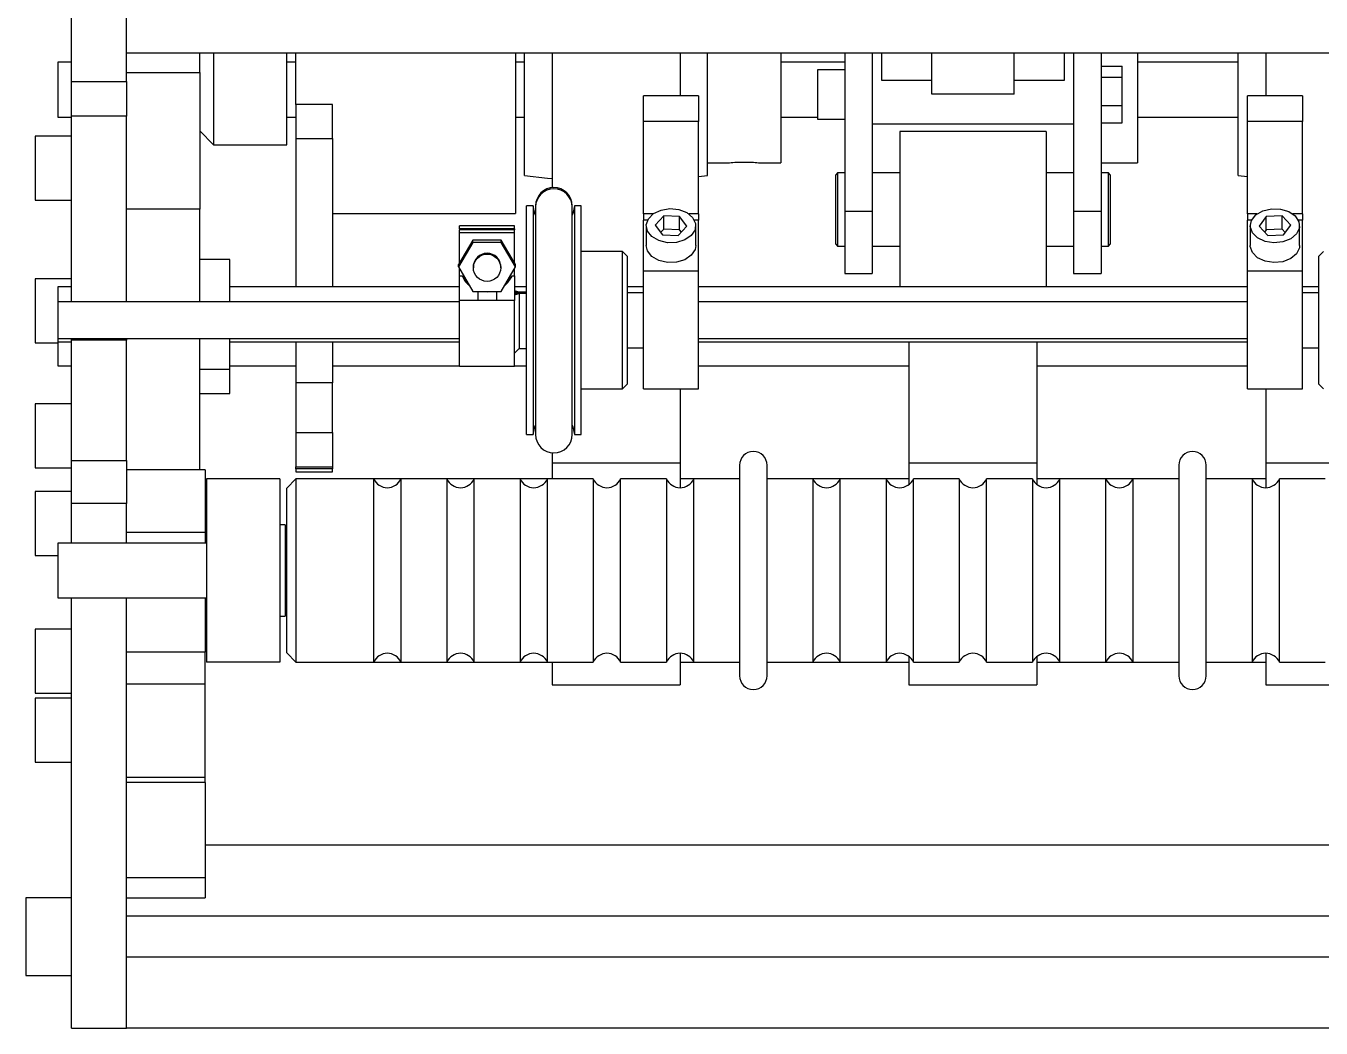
# Model space of a CAD drawing. Header units: millimetres. Extents: x 2 to 418, y 2 to 295.
# Drawn here: x 188.56 to 216.87, y 201.55 to 223.45 of the extents above; entities that cross this region are included whole.
import ezdxf

# ---------------------------------------------------------------- set-up
doc = ezdxf.new("R2010")
doc.units = ezdxf.units.MM

msp = doc.modelspace()

# ---------------------------------------------------------------- linework, layer by layer
at = {"color": 7, "linetype": 'Continuous', "lineweight": 25}
for p, q in [((189.55882, 222.242239), (189.55882, 226.272299)), ((190.75882, 222.242239), (190.75882, 226.272299)), ((227.75882, 222.855547), (190.75882, 222.855547)), ((192.35882, 222.43902), (192.35882, 222.855547)), ((192.658821, 222.855547), (192.658821, 222.179409)), ((194.258819, 222.179409), (194.258819, 222.855547)), ((194.45882, 221.736638), (194.45882, 222.855547)), ((199.25882, 222.855547), (199.25882, 219.355881)), ((199.45882, 221.743011), (199.45882, 222.855547)), ((200.05882, 222.855547), (200.05882, 219.919305)), ((202.85882, 222.855547), (202.85882, 221.925819)), ((203.45882, 221.743011), (203.45882, 222.855547)), ((205.05882, 222.855547), (205.05882, 220.457996)), ((206.45882, 222.855547), (206.45882, 219.397988)), ((207.05882, 222.855547), (207.05882, 219.397988)), ((207.25882, 222.855547), (207.25882, 222.264394)), ((208.35882, 221.962043), (208.35882, 222.855547)), ((210.15882, 221.962043), (210.15882, 222.855547)), ((211.25882, 222.264394), (211.25882, 222.855547)), ((211.45882, 222.855547), (211.45882, 219.398067)), ((212.05882, 222.855547), (212.05882, 219.398067)), ((212.85882, 222.855547), (212.85882, 220.457996)), ((215.05882, 220.183488), (215.05882, 222.855547)), ((215.65882, 222.855547), (215.65882, 221.925819)), ((189.55882, 222.657996), (189.25882, 222.657996)), ((189.25882, 222.657996), (189.25882, 221.457996)), ((194.45882, 222.657996), (194.258819, 222.657996)), ((199.45882, 222.657996), (199.25882, 222.657996)), ((206.45882, 222.657996), (205.05882, 222.657996)), ((212.05882, 222.572555), (212.51882, 222.572555)), ((212.51882, 222.333709), (212.51882, 222.572555)), ((215.05882, 222.657996), (212.85882, 222.657996)), ((189.55882, 222.242239), (190.75882, 222.242239)), ((189.55882, 221.4776), (189.55882, 222.242239)), ((190.75882, 222.43902), (192.35882, 222.43902)), ((190.75882, 222.242239), (190.75882, 221.4776)), ((192.35882, 222.43902), (192.35882, 219.452227)), ((206.45882, 222.494345), (205.85882, 222.494345)), ((205.85882, 222.494345), (205.85882, 222.108366)), ((207.25882, 222.264394), (208.35882, 222.264394)), ((210.15882, 222.264394), (211.25882, 222.264394)), ((212.05882, 222.333709), (212.51882, 222.333709)), ((212.51882, 221.715474), (212.51882, 222.333709)), ((192.658821, 222.179409), (192.658821, 220.857996)), ((194.258819, 220.857996), (194.258819, 222.179409)), ((205.85882, 222.108366), (205.85882, 221.414346)), ((210.15882, 221.962043), (208.35882, 221.962043)), ((195.25882, 221.736638), (194.45882, 221.736638)), ((194.45882, 221.736638), (194.45882, 220.99545)), ((195.25882, 220.99545), (195.25882, 221.736638)), ((199.45882, 220.183488), (199.45882, 221.743011)), ((203.25882, 221.925819), (202.05882, 221.925819)), ((202.05882, 221.367683), (202.05882, 221.925819)), ((203.25882, 221.925819), (203.25882, 221.367683)), ((203.45882, 220.183488), (203.45882, 221.743011)), ((212.05882, 221.715474), (212.51882, 221.715474)), ((212.51882, 221.336083), (212.51882, 221.715474)), ((216.45882, 221.925819), (215.25882, 221.925819)), ((215.25882, 221.367683), (215.25882, 221.925819)), ((216.45882, 221.925819), (216.45882, 221.367683)), ((189.25882, 221.457996), (189.55882, 221.457996)), ((190.75882, 221.4776), (189.55882, 221.4776)), ((189.55882, 217.42131), (189.55882, 221.4776)), ((190.75882, 218.209225), (190.75882, 221.4776)), ((194.258819, 221.457996), (194.45882, 221.457996)), ((199.25882, 221.457996), (199.45882, 221.457996)), ((205.05882, 221.457996), (205.85882, 221.457996)), ((205.85882, 221.414346), (206.45882, 221.414346)), ((212.85882, 221.457996), (215.05882, 221.457996)), ((192.35882, 221.157996), (192.658821, 220.857996)), ((203.25882, 221.367683), (202.05882, 221.367683)), ((202.05882, 219.344783), (202.05882, 221.367683)), ((203.25882, 219.344783), (203.25882, 221.367683)), ((211.45882, 221.308118), (207.05882, 221.308118)), ((210.85882, 221.142492), (207.65882, 221.142492)), ((207.65882, 221.142492), (207.65882, 217.752227)), ((210.85882, 221.142492), (210.85882, 217.752227)), ((212.05882, 221.336083), (212.51882, 221.336083)), ((216.45882, 221.367683), (215.25882, 221.367683)), ((215.25882, 219.344783), (215.25882, 221.367683)), ((216.45882, 219.344783), (216.45882, 221.367683)), ((189.55882, 221.047617), (188.75882, 221.047617)), ((188.75882, 221.047617), (188.75882, 220.146843)), ((192.658821, 220.857996), (194.258819, 220.857996)), ((194.45882, 220.99545), (195.25882, 220.99545)), ((194.45882, 220.99545), (194.45882, 217.752227)), ((195.25882, 220.99545), (195.25882, 217.752227)), ((203.45882, 220.457996), (203.816275, 220.457996)), ((204.700269, 220.457996), (205.05882, 220.457996)), ((212.05882, 220.457996), (212.85882, 220.457996)), ((188.75882, 220.146843), (188.75882, 219.647617)), ((203.25882, 220.159569), (203.45882, 220.183488)), ((206.29882, 220.242492), (206.25882, 220.202492)), ((206.25882, 218.682492), (206.25882, 220.202479)), ((206.45882, 220.242492), (206.29882, 220.242492)), ((206.29882, 220.242478), (206.29882, 218.642492)), ((207.65882, 220.242492), (207.05882, 220.242492)), ((211.45882, 220.242492), (210.85882, 220.242492)), ((212.21882, 220.242492), (212.05882, 220.242492)), ((212.25882, 220.202492), (212.21882, 220.242492)), ((212.21882, 218.642492), (212.21882, 220.242478)), ((212.25882, 220.202479), (212.25882, 218.682492)), ((215.05882, 220.183488), (215.25882, 220.159569)), ((188.75882, 219.647617), (189.55882, 219.647617)), ((192.35882, 219.452227), (190.75882, 219.452227)), ((192.35882, 217.42131), (192.35882, 219.452227)), ((199.64882, 219.52131), (199.49882, 219.52131)), ((199.49882, 219.498485), (199.49882, 219.52131)), ((199.49882, 214.52131), (199.49882, 219.498485)), ((199.64882, 219.52131), (199.64882, 214.52131)), ((199.69882, 219.52131), (199.69882, 219.498485)), ((199.69882, 219.498485), (199.69882, 214.52131)), ((200.49882, 219.498485), (200.49882, 219.52131)), ((200.49882, 214.52131), (200.49882, 219.498485)), ((200.69882, 219.52131), (200.54882, 219.52131)), ((200.54882, 219.52131), (200.54882, 214.52131)), ((200.69882, 219.498485), (200.69882, 219.52131)), ((200.69882, 214.52131), (200.69882, 219.498485)), ((195.25882, 219.355881), (199.25882, 219.355881)), ((202.267365, 219.344783), (202.05882, 219.344783)), ((202.05882, 219.344783), (202.05882, 219.206181)), ((202.146935, 219.206181), (202.05882, 219.206181)), ((202.05882, 218.102708), (202.05882, 219.206181)), ((202.501335, 219.300825), (202.312872, 219.099398)), ((202.847283, 219.288431), (202.501335, 219.300825)), ((202.501335, 219.012453), (202.501335, 219.300825)), ((203.004768, 219.074609), (202.847283, 219.288431)), ((202.847283, 219.000058), (202.847283, 219.288431)), ((203.25882, 219.344783), (203.050275, 219.344783)), ((203.25882, 219.206181), (203.170704, 219.206181)), ((203.25882, 219.344783), (203.25882, 219.206181)), ((203.25882, 218.102708), (203.25882, 219.206181)), ((207.05882, 219.397988), (206.45882, 219.397988)), ((206.45882, 219.397988), (206.45882, 218.042492)), ((207.05882, 219.397988), (207.05882, 218.042492)), ((212.05882, 219.398067), (211.45882, 219.398067)), ((211.45882, 219.398067), (211.45882, 218.042492)), ((212.05882, 219.398067), (212.05882, 218.042492)), ((215.467365, 219.344783), (215.25882, 219.344783)), ((215.25882, 219.344783), (215.25882, 219.206181)), ((215.346936, 219.206181), (215.25882, 219.206181)), ((215.25882, 218.102708), (215.25882, 219.206181)), ((215.670357, 219.288431), (215.512872, 219.074609)), ((216.016305, 219.300825), (215.670357, 219.288431)), ((215.670357, 219.000058), (215.670357, 219.288431)), ((216.204768, 219.099398), (216.016305, 219.300825)), ((216.016305, 219.012453), (216.016305, 219.300825)), ((216.45882, 219.344783), (216.250275, 219.344783)), ((216.45882, 219.206181), (216.370705, 219.206181)), ((216.45882, 219.344783), (216.45882, 219.206181)), ((216.45882, 218.102708), (216.45882, 219.206181)), ((199.23882, 219.086278), (198.03882, 219.086278)), ((198.03882, 219.020146), (198.03882, 219.086278)), ((199.23882, 219.020146), (198.03882, 219.020146)), ((198.03882, 219.020146), (198.03882, 218.998102)), ((199.23882, 218.998102), (198.03882, 218.998102)), ((198.03882, 218.931971), (198.03882, 218.998102)), ((199.23882, 218.931971), (198.03882, 218.931971)), ((198.03882, 218.276757), (198.03882, 218.931971)), ((199.23882, 219.020146), (199.23882, 219.086278)), ((199.23882, 219.020146), (199.23882, 218.998102)), ((199.23882, 218.931971), (199.23882, 218.998102)), ((199.23882, 218.276757), (199.23882, 218.931971)), ((202.11882, 219.087004), (202.11882, 218.654445)), ((202.312872, 219.099398), (202.470357, 218.885577)), ((202.501335, 219.012453), (202.431714, 218.938043)), ((202.470357, 218.885577), (202.816305, 218.873182)), ((202.847283, 219.000058), (202.501335, 219.012453)), ((202.816305, 218.873182), (203.004768, 219.074609)), ((202.885926, 218.947592), (202.847283, 219.000058)), ((203.19882, 218.654445), (203.19882, 219.087004)), ((215.31882, 219.087004), (215.31882, 218.654445)), ((215.512872, 219.074609), (215.701335, 218.873182)), ((215.670357, 219.000058), (215.631714, 218.947592)), ((216.016305, 219.012453), (215.670357, 219.000058)), ((215.701335, 218.873182), (216.047283, 218.885577)), ((216.085926, 218.938043), (216.016305, 219.012453)), ((216.047283, 218.885577), (216.204768, 219.099398)), ((216.39882, 218.654445), (216.39882, 219.087004)), ((198.327051, 218.772946), (198.015281, 218.236236)), ((198.327051, 218.722245), (198.015281, 218.185535)), ((198.327051, 218.722245), (198.327051, 218.772946)), ((198.950589, 218.772946), (198.327051, 218.772946)), ((198.950589, 218.722245), (198.327051, 218.722245)), ((198.950589, 218.722245), (198.950589, 218.772946)), ((199.262358, 218.236236), (198.950589, 218.772946)), ((199.262358, 218.185535), (198.950589, 218.722245)), ((206.25882, 218.682492), (206.29882, 218.642492)), ((206.29882, 218.642492), (206.45882, 218.642492)), ((207.05882, 218.642492), (207.65882, 218.642492)), ((210.85882, 218.642492), (211.45882, 218.642492)), ((212.05882, 218.642492), (212.21882, 218.642492)), ((212.21882, 218.642492), (212.25882, 218.682492)), ((215.31954, 218.635123), (215.31882, 218.654445)), ((193.018819, 218.348053), (192.35882, 218.348053)), ((193.018819, 217.42131), (193.018819, 218.348053)), ((201.59882, 218.52131), (200.69882, 218.52131)), ((201.69882, 218.42131), (201.59882, 218.52131)), ((201.59882, 215.52131), (201.59882, 218.52131)), ((201.69882, 218.42131), (201.69882, 215.62131)), ((216.91882, 218.52131), (216.81882, 218.42131)), ((216.81882, 218.408527), (216.81882, 218.42131)), ((216.81882, 215.62131), (216.81882, 218.408527)), ((190.75882, 218.019733), (190.75882, 218.209225)), ((190.75882, 217.42131), (190.75882, 218.037625)), ((198.015281, 218.185535), (198.015281, 218.236236)), ((198.015281, 218.185535), (198.327051, 217.648825)), ((198.03882, 217.991303), (198.03882, 218.145014)), ((198.03882, 217.991303), (198.091765, 217.991303)), ((198.03882, 217.451197), (198.03882, 217.991303)), ((198.33882, 218.185535), (198.33882, 218.170104)), ((198.93882, 218.170104), (198.93882, 218.185535)), ((198.950589, 217.648825), (199.262358, 218.185535)), ((199.185876, 217.991303), (199.23882, 217.991303)), ((199.23882, 217.991303), (199.23882, 218.145014)), ((199.23882, 217.991303), (199.23882, 217.451197)), ((199.262358, 218.185535), (199.262358, 218.236236)), ((202.05882, 215.52131), (202.05882, 218.102708)), ((202.05882, 218.102708), (203.25882, 218.102708)), ((203.25882, 215.52131), (203.25882, 218.102708)), ((206.45882, 218.042492), (207.05882, 218.042492)), ((211.45882, 218.042492), (212.05882, 218.042492)), ((215.25882, 215.52131), (215.25882, 218.102708)), ((215.25882, 218.102708), (216.45882, 218.102708)), ((216.45882, 215.52131), (216.45882, 218.102708)), ((189.55882, 217.929761), (188.75882, 217.929761)), ((188.75882, 217.929761), (188.75882, 217.028988)), ((189.55882, 217.752227), (189.25882, 217.752227)), ((189.25882, 217.752227), (189.25882, 217.42131)), ((198.03882, 217.752227), (193.018819, 217.752227)), ((199.49882, 217.752227), (199.23882, 217.752227)), ((202.05882, 217.752227), (201.69882, 217.752227)), ((215.25882, 217.752227), (203.25882, 217.752227)), ((216.81882, 217.752227), (216.45882, 217.752227)), ((198.03882, 217.42131), (189.25882, 217.42131)), ((189.25882, 217.42131), (189.25882, 216.62131)), ((198.434688, 217.451197), (198.03882, 217.451197)), ((198.03882, 216.02131), (198.03882, 217.451197)), ((198.327051, 217.648825), (198.950589, 217.648825)), ((199.23882, 217.451197), (198.842952, 217.451197)), ((199.33882, 217.636081), (199.23882, 217.663315)), ((199.49882, 217.630833), (199.23882, 217.630833)), ((199.49882, 217.608789), (199.23882, 217.608789)), ((199.23882, 217.576307), (199.33882, 217.60354)), ((199.23882, 216.02131), (199.23882, 217.451197)), ((199.49882, 217.636081), (199.33882, 217.636081)), ((199.33882, 217.60354), (199.33882, 216.40131)), ((199.49882, 217.60354), (199.33882, 217.60354)), ((202.05882, 217.62131), (201.69882, 217.62131)), ((215.25882, 217.42131), (203.25882, 217.42131)), ((216.81882, 217.62131), (216.45882, 217.62131)), ((188.75882, 217.028988), (188.75882, 216.529761)), ((189.25882, 216.62131), (198.03882, 216.62131)), ((189.25882, 216.62131), (189.25882, 216.552227)), ((189.55882, 216.584485), (189.55882, 216.62131)), ((190.75882, 216.584485), (189.55882, 216.584485)), ((189.55882, 213.95717), (189.55882, 216.584485)), ((190.75882, 216.62131), (190.75882, 216.584485)), ((190.75882, 213.95717), (190.75882, 216.584485)), ((192.35882, 213.749473), (192.35882, 216.62131)), ((193.018819, 215.952227), (193.018819, 216.62131)), ((203.25882, 216.62131), (215.25882, 216.62131)), ((188.75882, 216.529761), (189.25882, 216.529761)), ((189.25882, 216.552227), (189.55882, 216.552227)), ((189.25882, 216.552227), (189.25882, 216.023414)), ((193.018819, 216.552227), (198.03882, 216.552227)), ((194.45882, 216.552227), (194.45882, 215.651102)), ((195.25882, 216.552227), (195.25882, 215.651102)), ((199.23882, 216.30131), (199.33882, 216.40131)), ((199.33882, 216.40131), (199.49882, 216.40131)), ((201.69882, 216.42131), (202.05882, 216.42131)), ((203.25882, 216.552227), (215.25882, 216.552227)), ((207.85882, 216.552227), (207.85882, 213.901458)), ((210.65882, 216.552227), (210.65882, 213.901458)), ((216.45882, 216.42131), (216.81882, 216.42131)), ((189.25882, 216.023414), (189.55882, 216.023414)), ((193.018819, 216.023414), (194.45882, 216.023414)), ((195.25882, 216.023414), (198.03882, 216.023414)), ((198.03882, 216.02131), (199.23882, 216.02131)), ((199.23882, 216.023414), (199.49882, 216.023414)), ((203.25882, 216.023414), (207.85882, 216.023414)), ((210.65882, 216.023414), (215.25882, 216.023414)), ((192.35882, 215.952227), (193.018819, 215.952227)), ((193.018819, 215.423414), (193.018819, 215.952227)), ((195.25882, 215.651102), (194.45882, 215.651102)), ((194.45882, 215.651102), (194.45882, 214.571341)), ((195.25882, 214.571341), (195.25882, 215.651102)), ((200.69882, 215.52131), (201.59882, 215.52131)), ((201.59882, 215.52131), (201.69882, 215.62131)), ((202.05882, 215.52131), (203.25882, 215.52131)), ((202.85882, 215.52131), (202.85882, 213.901458)), ((215.25882, 215.52131), (216.45882, 215.52131)), ((215.65882, 215.52131), (215.65882, 213.901458)), ((216.81882, 215.62131), (216.91882, 215.52131)), ((189.55882, 215.1936), (188.75882, 215.1936)), ((188.75882, 215.1936), (188.75882, 214.292827)), ((192.35882, 215.423414), (193.018819, 215.423414)), ((194.45882, 214.571341), (195.25882, 214.571341)), ((194.45882, 214.571341), (194.45882, 213.817996)), ((195.25882, 214.571341), (195.25882, 213.817996)), ((199.49882, 214.52131), (199.64882, 214.52131)), ((200.54882, 214.52131), (200.69882, 214.52131)), ((188.75882, 214.292827), (188.75882, 213.7936)), ((200.05882, 214.123315), (200.05882, 213.901458)), ((188.75882, 213.7936), (189.55882, 213.7936)), ((189.55882, 213.95717), (190.75882, 213.95717)), ((189.55882, 213.017478), (189.55882, 213.95717)), ((190.75882, 213.95717), (190.75882, 213.017478)), ((192.478821, 213.749473), (190.75882, 213.749473)), ((192.478821, 213.749473), (192.478821, 212.380206)), ((194.45882, 213.817996), (195.25882, 213.817996)), ((194.45882, 213.772614), (194.45882, 213.817996)), ((195.25882, 213.772614), (194.45882, 213.772614)), ((194.45882, 213.772614), (194.45882, 213.705507)), ((195.25882, 213.817996), (195.25882, 213.772614)), ((195.25882, 213.705507), (195.25882, 213.772614)), ((202.85882, 213.901458), (200.05882, 213.901458)), ((200.05882, 213.901458), (200.05882, 213.552227)), ((202.85882, 213.901458), (202.85882, 213.362227)), ((204.15882, 213.852227), (204.15882, 209.252227)), ((204.75882, 209.252227), (204.75882, 213.852227)), ((210.65882, 213.901458), (207.85882, 213.901458)), ((207.85882, 213.901458), (207.85882, 213.429739)), ((210.65882, 213.901458), (210.65882, 213.429739)), ((213.75882, 213.852227), (213.75882, 209.252227)), ((214.35882, 209.252227), (214.35882, 213.852227)), ((218.45882, 213.901458), (215.65882, 213.901458)), ((215.65882, 213.901458), (215.65882, 213.362227)), ((194.10882, 213.552227), (192.50882, 213.552227)), ((192.50882, 213.552227), (192.50882, 209.552227)), ((194.10882, 213.552227), (194.10882, 209.552227)), ((194.45882, 213.552227), (194.258819, 213.352227)), ((194.45882, 213.705507), (195.25882, 213.705507)), ((196.159989, 213.552227), (194.45882, 213.552227)), ((194.45882, 213.552227), (194.45882, 211.810387)), ((196.757652, 213.552227), (196.159989, 213.552227)), ((196.159989, 213.552227), (196.159989, 211.810387)), ((197.759989, 213.552227), (196.757652, 213.552227)), ((196.757652, 209.552227), (196.757652, 213.552227)), ((198.357651, 213.552227), (197.759989, 213.552227)), ((197.759989, 213.552227), (197.759989, 211.810387)), ((199.359989, 213.552227), (198.357651, 213.552227)), ((198.357651, 209.552227), (198.357651, 213.552227)), ((199.957651, 213.552227), (199.359989, 213.552227)), ((199.359989, 213.552227), (199.359989, 211.810387)), ((200.959989, 213.552227), (199.957651, 213.552227)), ((199.957651, 209.552227), (199.957651, 213.552227)), ((200.959989, 213.552227), (200.959989, 211.810387)), ((202.559989, 213.552227), (201.557651, 213.552227)), ((201.557651, 209.552227), (201.557651, 213.552227)), ((202.559989, 213.552227), (202.559989, 211.810387)), ((203.157651, 213.552227), (202.85882, 213.552227)), ((204.15882, 213.552227), (203.157651, 213.552227)), ((203.157651, 209.552227), (203.157651, 213.552227)), ((205.759989, 213.552227), (204.75882, 213.552227)), ((206.357651, 213.552227), (205.759989, 213.552227)), ((205.759989, 213.552227), (205.759989, 211.810387)), ((207.359989, 213.552227), (206.357651, 213.552227)), ((206.357651, 209.552227), (206.357651, 213.552227)), ((207.85882, 213.552227), (207.359989, 213.552227)), ((207.359989, 213.552227), (207.359989, 211.810387)), ((208.959989, 213.552227), (207.957651, 213.552227)), ((207.957651, 209.552227), (207.957651, 213.552227)), ((208.959989, 213.552227), (208.959989, 211.810387)), ((210.559989, 213.552227), (209.557651, 213.552227)), ((209.557651, 209.552227), (209.557651, 213.552227)), ((210.559989, 213.552227), (210.559989, 211.810387)), ((211.157651, 213.552227), (210.65882, 213.552227)), ((212.159989, 213.552227), (211.157651, 213.552227)), ((211.157651, 209.552227), (211.157651, 213.552227)), ((212.757651, 213.552227), (212.159989, 213.552227)), ((212.159989, 213.552227), (212.159989, 211.810387)), ((213.75882, 213.552227), (212.757651, 213.552227)), ((212.757651, 209.552227), (212.757651, 213.552227)), ((215.359989, 213.552227), (214.35882, 213.552227)), ((215.65882, 213.552227), (215.359989, 213.552227)), ((215.359989, 213.552227), (215.359989, 211.810387)), ((216.959989, 213.552227), (215.957651, 213.552227)), ((215.957651, 209.552227), (215.957651, 213.552227)), ((189.55882, 213.278287), (188.75882, 213.278287)), ((188.75882, 213.278287), (188.75882, 212.377514)), ((194.258819, 211.784571), (194.258819, 213.352227)), ((190.75882, 213.017478), (189.55882, 213.017478)), ((189.55882, 212.152227), (189.55882, 213.017478)), ((190.75882, 212.152227), (190.75882, 213.017478)), ((188.75882, 212.377514), (188.75882, 211.878287)), ((192.478821, 212.380206), (190.75882, 212.380206)), ((192.50882, 212.552227), (192.478821, 212.552227)), ((192.478821, 212.380206), (192.478821, 212.152227)), ((194.22882, 212.552227), (194.10882, 212.552227)), ((194.22882, 212.552227), (194.22882, 210.552227)), ((192.50882, 212.152227), (189.25882, 212.152227)), ((189.25882, 212.152227), (189.25882, 210.952227)), ((194.258819, 212.252227), (194.22882, 212.252227)), ((194.258819, 212.152227), (194.22882, 212.152227)), ((204.159989, 212.103866), (204.159989, 211.000587)), ((204.757651, 211.000587), (204.757651, 212.103866)), ((213.759989, 212.103866), (213.759989, 211.000587)), ((214.357651, 211.000587), (214.357651, 212.103866)), ((188.75882, 211.878287), (189.25882, 211.878287)), ((194.258819, 209.752227), (194.258819, 211.784571)), ((194.45882, 211.810387), (194.45882, 209.552227)), ((196.159989, 211.810387), (196.159989, 209.552227)), ((197.759989, 211.810387), (197.759989, 209.552227)), ((199.359989, 211.810387), (199.359989, 209.552227)), ((200.959989, 211.810387), (200.959989, 209.552227)), ((202.559989, 211.810387), (202.559989, 209.552227)), ((205.759989, 211.810387), (205.759989, 209.552227)), ((207.359989, 211.810387), (207.359989, 209.552227)), ((208.959989, 211.810387), (208.959989, 209.552227)), ((210.559989, 211.810387), (210.559989, 209.552227)), ((212.159989, 211.810387), (212.159989, 209.552227)), ((215.359989, 211.810387), (215.359989, 209.552227)), ((189.25882, 210.952227), (192.50882, 210.952227)), ((189.55882, 201.552227), (189.55882, 210.952227)), ((190.75882, 201.552227), (190.75882, 210.952227)), ((192.478821, 210.952227), (192.478821, 209.7711)), ((194.22882, 210.952227), (194.258819, 210.952227)), ((194.22882, 210.852227), (194.258819, 210.852227)), ((192.478821, 210.552227), (192.50882, 210.552227)), ((194.10882, 210.552227), (194.22882, 210.552227)), ((189.55882, 210.26851), (188.75882, 210.26851)), ((188.75882, 210.26851), (188.75882, 209.367737)), ((192.478821, 209.7711), (190.75882, 209.7711)), ((192.478821, 209.071496), (192.478821, 209.7711)), ((194.10882, 209.552227), (192.50882, 209.552227)), ((194.258819, 209.752227), (194.45882, 209.552227)), ((194.45882, 209.552227), (196.159989, 209.552227)), ((196.159989, 209.552227), (196.757652, 209.552227)), ((196.757652, 209.552227), (197.759989, 209.552227)), ((197.759989, 209.552227), (198.357651, 209.552227)), ((198.357651, 209.552227), (199.359989, 209.552227)), ((199.359989, 209.552227), (199.957651, 209.552227)), ((199.957651, 209.552227), (200.959989, 209.552227)), ((200.05882, 209.552227), (200.05882, 209.052227)), ((201.557651, 209.552227), (202.559989, 209.552227)), ((202.85882, 209.742227), (202.85882, 209.052227)), ((202.85882, 209.552227), (203.157651, 209.552227)), ((203.157651, 209.552227), (204.15882, 209.552227)), ((204.75882, 209.552227), (205.759989, 209.552227)), ((205.759989, 209.552227), (206.357651, 209.552227)), ((206.357651, 209.552227), (207.359989, 209.552227)), ((207.359989, 209.552227), (207.85882, 209.552227)), ((207.85882, 209.672841), (207.85882, 209.052227)), ((207.957651, 209.552227), (208.959989, 209.552227)), ((209.557651, 209.552227), (210.559989, 209.552227)), ((210.65882, 209.672841), (210.65882, 209.052227)), ((210.65882, 209.552227), (211.157651, 209.552227)), ((211.157651, 209.552227), (212.159989, 209.552227)), ((212.159989, 209.552227), (212.757651, 209.552227)), ((212.757651, 209.552227), (213.75882, 209.552227)), ((214.35882, 209.552227), (215.359989, 209.552227)), ((215.359989, 209.552227), (215.65882, 209.552227)), ((215.65882, 209.742227), (215.65882, 209.052227)), ((215.957651, 209.552227), (216.959989, 209.552227)), ((188.75882, 209.367737), (188.75882, 208.86851)), ((192.478821, 209.071496), (190.75882, 209.071496)), ((192.478821, 207.033621), (192.478821, 209.071496)), ((200.05882, 209.052227), (202.85882, 209.052227)), ((207.85882, 209.052227), (210.65882, 209.052227)), ((215.65882, 209.052227), (218.45882, 209.052227)), ((188.75882, 208.86851), (189.55882, 208.86851)), ((189.55882, 208.763621), (188.75882, 208.763621)), ((188.75882, 208.763621), (188.75882, 207.862848)), ((188.75882, 207.862848), (188.75882, 207.363621)), ((188.75882, 207.363621), (189.55882, 207.363621)), ((190.75882, 207.033621), (192.478821, 207.033621)), ((192.478821, 206.918453), (192.478821, 207.033621)), ((192.478821, 206.918453), (190.75882, 206.918453)), ((192.478821, 206.918453), (192.478821, 204.834713)), ((226.038819, 205.552227), (192.478821, 205.552227)), ((192.478821, 204.834713), (190.75882, 204.834713)), ((192.478821, 204.834713), (192.478821, 204.395373)), ((189.55882, 204.402226), (188.55882, 204.402226)), ((188.55882, 204.402226), (188.55882, 203.226635)), ((190.75882, 204.395373), (192.478821, 204.395373)), ((190.75882, 204.002227), (227.75882, 204.002227)), ((188.55882, 203.226635), (188.55882, 202.702227)), ((227.75882, 203.102227), (190.75882, 203.102227)), ((188.55882, 202.702227), (189.55882, 202.702227)), ((189.55882, 201.552227), (190.75882, 201.552227)), ((227.75882, 201.552227), (190.75882, 201.552227))]:
    msp.add_line(p, q, dxfattribs=at)
at = {"color": 8, "linetype": 'Continuous', "lineweight": 25}
for p, q in [((198.434688, 217.648825), (198.434688, 217.451197)), ((198.842952, 217.648825), (198.842952, 217.451197))]:
    msp.add_line(p, q, dxfattribs=at)
at = {"color": 7, "linetype": 'Continuous', "lineweight": 25, "flags": 128}
for points in [[(209.283163, 222.855547), (209.25882, 222.854751), (209.234477, 222.855547)], [(199.45882, 220.183488), (199.957099, 220.128626), (200.05882, 220.119364)], [(199.69882, 219.315154), (199.683075, 219.349102), (199.64882, 219.52131)], [(200.54882, 219.52131), (200.514566, 219.349102), (200.49882, 219.315154)], [(202.11954, 219.106325), (202.166028, 219.240025), (202.27907, 219.353058), (202.443399, 219.43016), (202.636822, 219.460917), (202.833217, 219.441174), (203.006057, 219.373599), (203.132002, 219.267317), (203.19404, 219.136684), (203.183795, 218.999341), (203.102648, 218.873836), (202.96156, 218.777123), (202.779585, 218.72226), (202.5813, 218.716657), (202.393485, 218.761072), (202.241505, 218.849506), (202.145885, 218.970016), (202.11954, 219.106325)], [(215.31954, 219.067683), (215.345885, 219.203992), (215.441505, 219.324502), (215.593485, 219.412936), (215.7813, 219.457351), (215.979585, 219.451749), (216.16156, 219.396886), (216.302648, 219.300171), (216.383795, 219.174668), (216.394041, 219.037324), (216.332002, 218.90669), (216.206057, 218.800409), (216.033216, 218.732834), (215.836823, 218.713092), (215.643399, 218.743848), (215.47907, 218.820949), (215.366028, 218.933983), (215.31954, 219.067683)], [(203.19882, 218.654445), (203.183795, 218.566782), (203.102648, 218.441277), (202.96156, 218.344563), (202.779585, 218.2897), (202.5813, 218.284098), (202.393485, 218.328513), (202.241505, 218.416947), (202.145885, 218.537456), (202.11882, 218.654445)], [(216.39882, 218.654445), (216.394041, 218.604765), (216.332002, 218.474131), (216.206057, 218.36785), (216.033216, 218.300275), (215.836823, 218.280532), (215.643399, 218.311288), (215.47907, 218.38839), (215.366028, 218.501424), (215.31954, 218.635123)], [(198.091765, 217.991303), (198.183856, 217.847457), (198.249331, 217.782619)], [(199.028309, 217.782619), (199.093784, 217.847457), (199.185876, 217.991303)], [(198.535354, 217.648825), (198.63882, 217.639892), (198.742287, 217.648825)], [(199.64882, 214.52131), (199.683075, 214.693517), (199.69882, 214.727465)], [(200.49882, 214.727465), (200.514566, 214.693517), (200.54882, 214.52131)]]:
    msp.add_lwpolyline(points, dxfattribs=at)
at = {"color": 7, "linetype": 'Continuous', "lineweight": 25}
msp.add_circle((198.63765, 218.169757), 0.298809, dxfattribs=at)
for centre, radius, start, end in [((200.09882, 219.52131), 0.4, 0, 180), ((198.63882, 218.184305), 0.300002, 0.2350193, 179.7649807), ((200.09882, 214.52131), 0.4, 180, 0), ((204.45882, 213.852227), 0.3, 0, 180), ((214.05882, 213.852227), 0.3, 0, 180), ((196.45882, 213.692227), 0.33, 205.1027208, 334.8972792), ((198.05882, 213.692227), 0.33, 205.1027208, 334.8972792), ((199.65882, 213.692227), 0.33, 205.1027208, 334.8972792), ((201.25882, 213.692227), 0.33, 205.1027208, 334.8972792), ((202.85882, 213.692227), 0.33, 205.1027208, 334.8972792), ((206.05882, 213.692227), 0.33, 205.1027208, 334.8972792), ((207.65882, 213.692227), 0.33, 205.1027208, 334.8972792), ((209.25882, 213.692227), 0.33, 205.1027208, 334.8972792), ((210.85882, 213.692227), 0.33, 205.1027208, 334.8972792), ((212.45882, 213.692227), 0.33, 205.1027208, 334.8972792), ((215.65882, 213.692227), 0.33, 205.1027208, 334.8972792), ((196.45882, 209.412227), 0.33, 25.1027208, 154.8972792), ((198.05882, 209.412227), 0.33, 25.1027208, 154.8972792), ((199.65882, 209.412227), 0.33, 25.1027208, 154.8972792), ((201.25882, 209.412227), 0.33, 25.1027208, 154.8972792), ((202.85882, 209.412227), 0.33, 25.1027208, 154.8972792), ((206.05882, 209.412227), 0.33, 25.1027208, 154.8972792), ((207.65882, 209.412227), 0.33, 25.1027208, 154.8972792), ((209.25882, 209.412227), 0.33, 25.1027208, 154.8972792), ((210.85882, 209.412227), 0.33, 25.1027208, 154.8972792), ((212.45882, 209.412227), 0.33, 25.1027208, 154.8972792), ((215.65882, 209.412227), 0.33, 25.1027208, 154.8972792), ((204.45882, 209.252227), 0.3, 180, 0), ((214.05882, 209.252227), 0.3, 180, 0)]:
    msp.add_arc(centre, radius, start, end, dxfattribs=at)
at = {"color": 8, "linetype": 'Continuous', "lineweight": 25}
msp.add_arc((200.09882, 219.495532), 0.400011, 0.4229313, 179.5770687, dxfattribs=at)
at = {"color": 7, "linetype": 'Continuous', "lineweight": 25}
for points, knots in [([(203.816275, 220.458611), (203.818294, 220.458412), (203.842789, 220.455988), (203.936121, 220.464787), (204.08569, 220.475786), (204.202349, 220.477945), (204.25882, 220.47899)], [0, 0, 0, 0, 0.028988049, 0.351741467, 0.686196365, 1, 1, 1, 1]), ([(204.25882, 220.47899), (204.315807, 220.477927), (204.429704, 220.475803), (204.577804, 220.465105), (204.672282, 220.455977), (204.69754, 220.458592), (204.700269, 220.458874)], [0, 0, 0, 0, 0.316834048, 0.633249572, 0.960373363, 1, 1, 1, 1]), ([(198.091765, 217.991303), (198.121853, 217.931548), (198.160331, 217.855133), (198.227609, 217.80557), (198.242276, 217.794765)], [0, 0, 0, 0, 0.7819847308, 1, 1, 1, 1]), ([(199.02925, 217.78424), (199.074318, 217.828928), (199.136925, 217.891008), (199.175163, 217.969354), (199.185876, 217.991303)], [0, 0, 0, 0, 0.719841711, 1, 1, 1, 1]), ([(198.842952, 217.451197), (198.736282, 217.452179), (198.600188, 217.453433), (198.464109, 217.451594), (198.434688, 217.451197)], [0, 0, 0, 0, 0.783793034, 1, 1, 1, 1])]:
    msp.add_open_spline(points, degree=3, knots=knots, dxfattribs=at)

doc.saveas('drawing.dxf')
